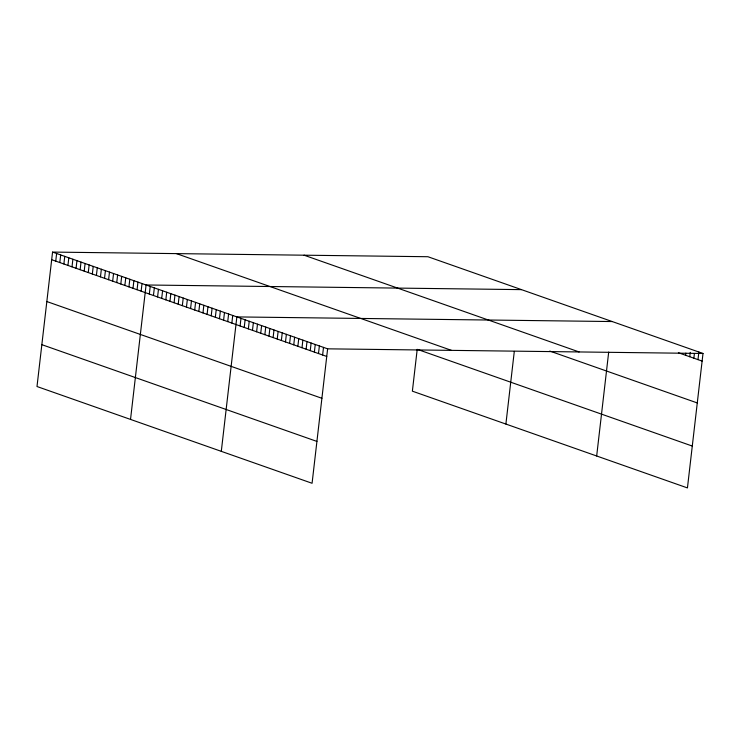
<?xml version="1.0" encoding="UTF-8"?>
<svg xmlns="http://www.w3.org/2000/svg" width="740" height="740" viewBox="0 0 740 740"><rect width="100%" height="100%" fill="white"/><g stroke="black" fill="none" stroke-linecap="round" stroke-linejoin="round"><path stroke-width="1.11" d="M52.559 252.081L37 386.521L312.077 483.276L327.626 348.836L52.559 252.081L427.924 256.725L703 353.48L687.442 487.919L412.374 391.164L417.212 349.308M55.741 261.118L56.619 253.515M59.81 262.552L60.689 254.939M63.871 263.976L64.75 256.373M67.941 265.41L68.82 257.807M72.002 266.844L72.89 259.231M76.072 268.269L76.951 260.665M80.142 269.702L81.021 262.099M84.203 271.136L85.082 263.523M88.273 272.561L89.151 264.957M92.334 273.994L93.222 266.391M96.404 275.419L97.282 267.815M100.474 276.853L101.352 269.249M104.534 278.286L105.413 270.673M108.604 279.711L109.483 272.107M112.665 281.144L113.553 273.541M116.735 282.578L117.614 274.966M120.805 284.003L121.684 276.399M124.866 285.437L125.745 277.833M128.936 286.861L129.815 279.257M133.006 288.295L133.885 280.691M137.067 289.729L137.945 282.116M141.137 291.153L142.015 283.55M130.527 419.414L146.076 284.983L521.45 289.627M149.323 294.039L150.211 286.436M153.448 295.491L154.336 287.888M157.583 296.943L158.462 289.331M161.709 298.396L162.587 290.783M165.834 299.848L166.713 292.235M169.96 301.291L170.838 293.688M174.085 302.743L174.964 295.14M178.21 304.196L179.089 296.592M182.336 305.648L183.215 298.044M186.462 307.1L187.34 299.496M190.587 308.552L191.466 300.949M194.713 310.005L195.591 302.401M198.838 311.457L199.717 303.844M202.964 312.909L203.842 305.296M207.089 314.361L207.968 306.749M211.215 315.804L212.103 308.201M215.34 317.257L216.228 309.653M219.475 318.709L220.353 311.105M223.6 320.161L224.479 312.558M227.726 321.613L228.605 314.01M231.851 323.065L232.73 315.462M221.297 451.345L236.856 316.914L612.23 321.549M240.102 325.97L240.981 318.357M244.228 327.422L245.107 319.81M248.353 328.875L249.232 321.262M252.479 330.318L253.357 322.714M256.604 331.77L257.483 324.166M260.73 333.222L261.608 325.618M264.855 334.674L265.734 327.071M268.981 336.127L269.86 328.523M273.106 337.579L273.994 329.975M277.232 339.031L278.12 331.428M281.367 340.483L282.245 332.871M285.492 341.936L286.371 334.323M289.618 343.388L290.496 335.775M293.743 344.831L294.622 337.227M297.868 346.283L298.747 338.68M301.994 347.735L302.873 340.132M306.12 349.188L306.998 341.584M310.245 350.64L311.124 343.036M314.371 352.092L315.249 344.489M318.496 353.544L319.375 345.941M322.621 354.996L323.5 347.384M505.892 424.057L514.3 351.398M596.671 455.988L608.696 352.074M685.619 355.283L685.869 353.11M689.745 356.736L690.244 352.388M693.87 358.188L694.37 353.84M697.996 359.64L698.875 352.027M327.626 348.836L703 353.48M678.395 352.74L702.121 361.092M304.057 255.189L579.124 351.953M549.765 351.056L697.274 402.939M176.425 253.617L451.502 350.371M418.23 349.668L692.288 446.063M51.671 259.694L326.747 356.449M46.833 301.541L321.909 398.296M41.847 344.664L316.914 441.419"/></g></svg>
